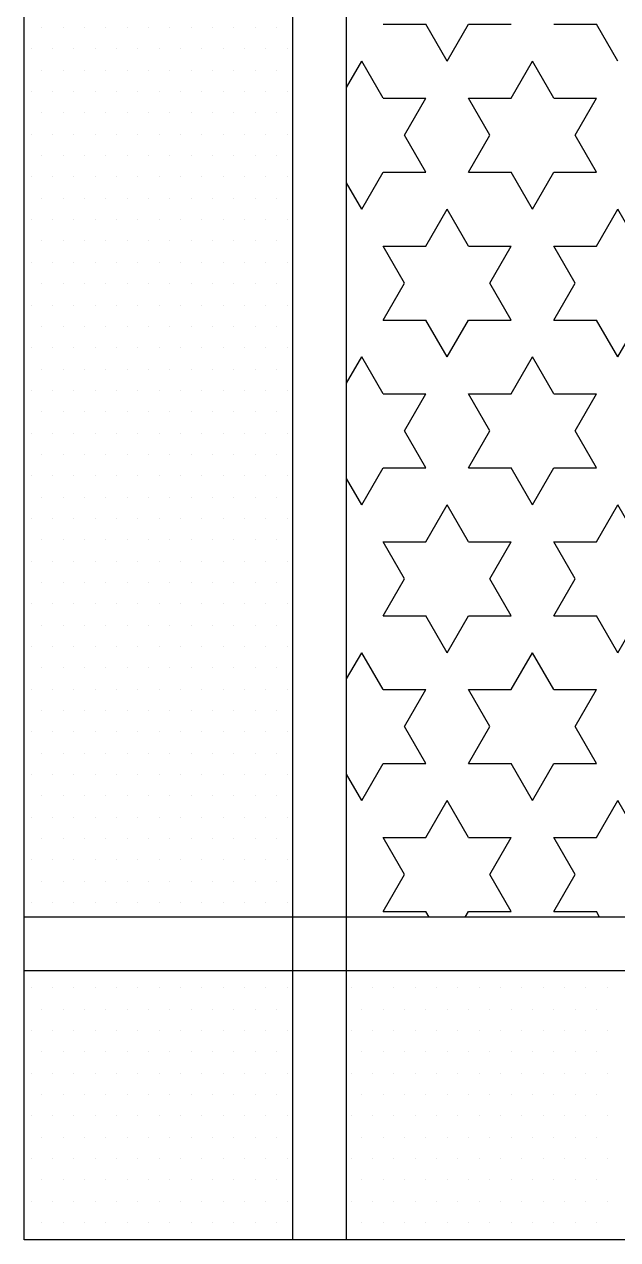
# Model space of a CAD drawing. Extents: x -42728 to 99010, y -18674 to 47645.
# Drawn here: x -36088.8 to -35867.9, y 16603.2 to 17055.3 of the extents above; entities that cross this region are included whole.
import ezdxf

# ---------------------------------------------------------------- set-up
doc = ezdxf.new("R2010")
doc.units = 0
doc.header["$LTSCALE"] = 100
doc.header["$MEASUREMENT"] = 0
doc.layers.get('0').update_dxf_attribs({"linetype": 'CONTINUOUS'})
doc.layers.add('家具', color=223, linetype='CONTINUOUS')

# ---------------------------------------------------------------- blocks, each defined once
blk = doc.blocks.new('A$C30322C3C')
at = {"layer": '家具', "color": 3}
for p, q in [((0, 0), (0, 888.82)), ((100, 0), (100, 888.82)), ((120, 0), (120, 888.82)), ((157.4, 438.31), (165.34, 452.06)), ((6.59, 450.84), (6.59, 450.84)), ((14.53, 450.84), (14.53, 450.84)), ((22.46, 450.84), (22.46, 450.84)), ((30.4, 450.84), (30.4, 450.84)), ((38.34, 450.84), (38.34, 450.84)), ((46.28, 450.84), (46.28, 450.84)), ((54.21, 450.84), (54.21, 450.84)), ((62.15, 450.84), (62.15, 450.84)), ((70.09, 450.84), (70.09, 450.84)), ((78.03, 450.84), (78.03, 450.84)), ((85.96, 450.84), (85.96, 450.84)), ((93.9, 450.84), (93.9, 450.84)), ((133.59, 452.05), (149.46, 452.05)), ((157.4, 438.31), (149.46, 452.05)), ((165.34, 452.05), (181.21, 452.05)), ((197.09, 452.05), (212.96, 452.05)), ((220.9, 438.31), (212.96, 452.05)), ((2.62, 442.9), (2.62, 442.9)), ((10.56, 442.9), (10.56, 442.9)), ((18.5, 442.9), (18.5, 442.9)), ((26.43, 442.9), (26.43, 442.9)), ((34.37, 442.9), (34.37, 442.9)), ((42.31, 442.9), (42.31, 442.9)), ((50.25, 442.9), (50.25, 442.9)), ((58.18, 442.9), (58.18, 442.9)), ((66.12, 442.9), (66.12, 442.9)), ((74.06, 442.9), (74.06, 442.9)), ((82, 442.9), (82, 442.9)), ((89.93, 442.9), (89.93, 442.9)), ((97.87, 442.9), (97.87, 442.9)), ((6.59, 434.97), (6.59, 434.97)), ((14.53, 434.97), (14.53, 434.97)), ((22.46, 434.97), (22.46, 434.97)), ((30.4, 434.97), (30.4, 434.97)), ((38.34, 434.97), (38.34, 434.97)), ((46.28, 434.97), (46.28, 434.97)), ((54.21, 434.97), (54.21, 434.97)), ((62.15, 434.97), (62.15, 434.97)), ((70.09, 434.97), (70.09, 434.97)), ((78.03, 434.97), (78.03, 434.97)), ((85.96, 434.97), (85.96, 434.97)), ((93.9, 434.97), (93.9, 434.97)), ((120, 428.52), (125.65, 438.31)), ((133.58, 424.56), (125.65, 438.31)), ((181.21, 424.56), (189.15, 438.31)), ((197.08, 424.56), (189.15, 438.31)), ((2.62, 427.03), (2.62, 427.03)), ((10.56, 427.03), (10.56, 427.03)), ((18.5, 427.03), (18.5, 427.03)), ((26.43, 427.03), (26.43, 427.03)), ((34.37, 427.03), (34.37, 427.03)), ((42.31, 427.03), (42.31, 427.03)), ((50.25, 427.03), (50.25, 427.03)), ((58.18, 427.03), (58.18, 427.03)), ((66.12, 427.03), (66.12, 427.03)), ((74.06, 427.03), (74.06, 427.03)), ((82, 427.03), (82, 427.03)), ((89.93, 427.03), (89.93, 427.03)), ((97.87, 427.03), (97.87, 427.03)), ((133.59, 424.56), (149.46, 424.56)), ((141.53, 410.81), (149.46, 424.56)), ((173.27, 410.81), (165.33, 424.56)), ((165.34, 424.56), (181.21, 424.56)), ((197.09, 424.56), (212.96, 424.56)), ((205.03, 410.81), (212.96, 424.56)), ((6.59, 419.09), (6.59, 419.09)), ((14.53, 419.09), (14.53, 419.09)), ((22.46, 419.09), (22.46, 419.09)), ((30.4, 419.09), (30.4, 419.09)), ((38.34, 419.09), (38.34, 419.09)), ((46.28, 419.09), (46.28, 419.09)), ((54.21, 419.09), (54.21, 419.09)), ((62.15, 419.09), (62.15, 419.09)), ((70.09, 419.09), (70.09, 419.09)), ((78.03, 419.09), (78.03, 419.09)), ((85.96, 419.09), (85.96, 419.09)), ((93.9, 419.09), (93.9, 419.09)), ((2.62, 411.15), (2.62, 411.15)), ((10.56, 411.15), (10.56, 411.15)), ((18.5, 411.15), (18.5, 411.15)), ((26.43, 411.15), (26.43, 411.15)), ((34.37, 411.15), (34.37, 411.15)), ((42.31, 411.15), (42.31, 411.15)), ((50.25, 411.15), (50.25, 411.15)), ((58.18, 411.15), (58.18, 411.15)), ((66.12, 411.15), (66.12, 411.15)), ((74.06, 411.15), (74.06, 411.15)), ((82, 411.15), (82, 411.15)), ((89.93, 411.15), (89.93, 411.15)), ((97.87, 411.15), (97.87, 411.15)), ((149.46, 397.06), (141.52, 410.81)), ((165.34, 397.06), (173.28, 410.81)), ((212.96, 397.06), (205.02, 410.81)), ((6.59, 403.22), (6.59, 403.22)), ((14.53, 403.22), (14.53, 403.22)), ((22.46, 403.22), (22.46, 403.22)), ((30.4, 403.22), (30.4, 403.22)), ((38.34, 403.22), (38.34, 403.22)), ((46.28, 403.22), (46.28, 403.22)), ((54.21, 403.22), (54.21, 403.22)), ((62.15, 403.22), (62.15, 403.22)), ((70.09, 403.22), (70.09, 403.22)), ((78.03, 403.22), (78.03, 403.22)), ((85.96, 403.22), (85.96, 403.22)), ((93.9, 403.22), (93.9, 403.22)), ((2.62, 395.28), (2.62, 395.28)), ((10.56, 395.28), (10.56, 395.28)), ((18.5, 395.28), (18.5, 395.28)), ((26.43, 395.28), (26.43, 395.28)), ((34.37, 395.28), (34.37, 395.28)), ((42.31, 395.28), (42.31, 395.28)), ((50.25, 395.28), (50.25, 395.28)), ((58.18, 395.28), (58.18, 395.28)), ((66.12, 395.28), (66.12, 395.28)), ((74.06, 395.28), (74.06, 395.28)), ((82, 395.28), (82, 395.28)), ((89.93, 395.28), (89.93, 395.28)), ((97.87, 395.28), (97.87, 395.28)), ((125.65, 383.32), (133.59, 397.06)), ((133.59, 397.06), (149.46, 397.06)), ((165.34, 397.06), (181.21, 397.06)), ((189.15, 383.31), (181.21, 397.06)), ((189.15, 383.32), (197.09, 397.06)), ((197.09, 397.06), (212.96, 397.06)), ((125.65, 383.31), (120, 393.09)), ((6.59, 387.34), (6.59, 387.34)), ((14.53, 387.34), (14.53, 387.34)), ((22.46, 387.34), (22.46, 387.34)), ((30.4, 387.34), (30.4, 387.34)), ((38.34, 387.34), (38.34, 387.34)), ((46.28, 387.34), (46.28, 387.34)), ((54.21, 387.34), (54.21, 387.34)), ((62.15, 387.34), (62.15, 387.34)), ((70.09, 387.34), (70.09, 387.34)), ((78.03, 387.34), (78.03, 387.34)), ((85.96, 387.34), (85.96, 387.34)), ((93.9, 387.34), (93.9, 387.34)), ((149.46, 369.57), (157.4, 383.32)), ((165.33, 369.56), (157.4, 383.31)), ((212.96, 369.57), (220.9, 383.32)), ((228.83, 369.56), (220.9, 383.31)), ((2.62, 379.4), (2.62, 379.4)), ((10.56, 379.4), (10.56, 379.4)), ((18.5, 379.4), (18.5, 379.4)), ((26.43, 379.4), (26.43, 379.4)), ((34.37, 379.4), (34.37, 379.4)), ((42.31, 379.4), (42.31, 379.4)), ((50.25, 379.4), (50.25, 379.4)), ((58.18, 379.4), (58.18, 379.4)), ((66.12, 379.4), (66.12, 379.4)), ((74.06, 379.4), (74.06, 379.4)), ((82, 379.4), (82, 379.4)), ((89.93, 379.4), (89.93, 379.4)), ((97.87, 379.4), (97.87, 379.4)), ((6.59, 371.47), (6.59, 371.47)), ((14.53, 371.47), (14.53, 371.47)), ((22.46, 371.47), (22.46, 371.47)), ((30.4, 371.47), (30.4, 371.47)), ((38.34, 371.47), (38.34, 371.47)), ((46.28, 371.47), (46.28, 371.47)), ((54.21, 371.47), (54.21, 371.47)), ((62.15, 371.47), (62.15, 371.47)), ((70.09, 371.47), (70.09, 371.47)), ((78.03, 371.47), (78.03, 371.47)), ((85.96, 371.47), (85.96, 371.47)), ((93.9, 371.47), (93.9, 371.47)), ((141.52, 355.82), (133.58, 369.56)), ((133.59, 369.56), (149.46, 369.56)), ((165.34, 369.56), (181.21, 369.56)), ((173.28, 355.82), (181.21, 369.57)), ((205.02, 355.82), (197.08, 369.56)), ((197.09, 369.56), (212.96, 369.56)), ((2.62, 363.53), (2.62, 363.53)), ((10.56, 363.53), (10.56, 363.53)), ((18.5, 363.53), (18.5, 363.53)), ((26.43, 363.53), (26.43, 363.53)), ((34.37, 363.53), (34.37, 363.53)), ((42.31, 363.53), (42.31, 363.53)), ((50.25, 363.53), (50.25, 363.53)), ((58.18, 363.53), (58.18, 363.53)), ((66.12, 363.53), (66.12, 363.53)), ((74.06, 363.53), (74.06, 363.53)), ((82, 363.53), (82, 363.53)), ((89.93, 363.53), (89.93, 363.53)), ((97.87, 363.53), (97.87, 363.53)), ((6.59, 355.59), (6.59, 355.59)), ((14.53, 355.59), (14.53, 355.59)), ((22.46, 355.59), (22.46, 355.59)), ((30.4, 355.59), (30.4, 355.59)), ((38.34, 355.59), (38.34, 355.59)), ((46.28, 355.59), (46.28, 355.59)), ((54.21, 355.59), (54.21, 355.59)), ((62.15, 355.59), (62.15, 355.59)), ((70.09, 355.59), (70.09, 355.59)), ((78.03, 355.59), (78.03, 355.59)), ((85.96, 355.59), (85.96, 355.59)), ((93.9, 355.59), (93.9, 355.59)), ((133.59, 342.07), (141.53, 355.82)), ((181.21, 342.07), (173.27, 355.82)), ((197.09, 342.07), (205.03, 355.82)), ((2.62, 347.65), (2.62, 347.65)), ((10.56, 347.65), (10.56, 347.65)), ((18.5, 347.65), (18.5, 347.65)), ((26.43, 347.65), (26.43, 347.65)), ((34.37, 347.65), (34.37, 347.65)), ((42.31, 347.65), (42.31, 347.65)), ((50.25, 347.65), (50.25, 347.65)), ((58.18, 347.65), (58.18, 347.65)), ((66.12, 347.65), (66.12, 347.65)), ((74.06, 347.65), (74.06, 347.65)), ((82, 347.65), (82, 347.65)), ((89.93, 347.65), (89.93, 347.65)), ((97.87, 347.65), (97.87, 347.65)), ((6.59, 339.72), (6.59, 339.72)), ((14.53, 339.72), (14.53, 339.72)), ((22.46, 339.72), (22.46, 339.72)), ((30.4, 339.72), (30.4, 339.72)), ((38.34, 339.72), (38.34, 339.72)), ((46.28, 339.72), (46.28, 339.72)), ((54.21, 339.72), (54.21, 339.72)), ((62.15, 339.72), (62.15, 339.72)), ((70.09, 339.72), (70.09, 339.72)), ((78.03, 339.72), (78.03, 339.72)), ((85.96, 339.72), (85.96, 339.72)), ((93.9, 339.72), (93.9, 339.72)), ((133.59, 342.07), (149.46, 342.07)), ((157.4, 328.32), (149.46, 342.07)), ((157.4, 328.32), (165.34, 342.07)), ((165.34, 342.07), (181.21, 342.07)), ((197.09, 342.07), (212.96, 342.07)), ((220.9, 328.32), (212.96, 342.07)), ((220.9, 328.32), (228.84, 342.07)), ((2.62, 331.78), (2.62, 331.78)), ((10.56, 331.78), (10.56, 331.78)), ((18.5, 331.78), (18.5, 331.78)), ((26.43, 331.78), (26.43, 331.78)), ((34.37, 331.78), (34.37, 331.78)), ((42.31, 331.78), (42.31, 331.78)), ((50.25, 331.78), (50.25, 331.78)), ((58.18, 331.78), (58.18, 331.78)), ((66.12, 331.78), (66.12, 331.78)), ((74.06, 331.78), (74.06, 331.78)), ((82, 331.78), (82, 331.78)), ((89.93, 331.78), (89.93, 331.78)), ((97.87, 331.78), (97.87, 331.78)), ((120, 318.54), (125.65, 328.32)), ((133.58, 314.57), (125.65, 328.32)), ((181.21, 314.58), (189.15, 328.32)), ((197.08, 314.57), (189.15, 328.32)), ((6.59, 323.84), (6.59, 323.84)), ((14.53, 323.84), (14.53, 323.84)), ((22.46, 323.84), (22.46, 323.84)), ((30.4, 323.84), (30.4, 323.84)), ((38.34, 323.84), (38.34, 323.84)), ((46.28, 323.84), (46.28, 323.84)), ((54.21, 323.84), (54.21, 323.84)), ((62.15, 323.84), (62.15, 323.84)), ((70.09, 323.84), (70.09, 323.84)), ((78.03, 323.84), (78.03, 323.84)), ((85.96, 323.84), (85.96, 323.84)), ((93.9, 323.84), (93.9, 323.84)), ((2.62, 315.9), (2.62, 315.9)), ((10.56, 315.9), (10.56, 315.9)), ((18.5, 315.9), (18.5, 315.9)), ((26.43, 315.9), (26.43, 315.9)), ((34.37, 315.9), (34.37, 315.9)), ((42.31, 315.9), (42.31, 315.9)), ((50.25, 315.9), (50.25, 315.9)), ((58.18, 315.9), (58.18, 315.9)), ((66.12, 315.9), (66.12, 315.9)), ((74.06, 315.9), (74.06, 315.9)), ((82, 315.9), (82, 315.9)), ((89.93, 315.9), (89.93, 315.9)), ((97.87, 315.9), (97.87, 315.9)), ((133.59, 314.57), (149.46, 314.57)), ((141.53, 300.83), (149.46, 314.58)), ((173.27, 300.82), (165.33, 314.57)), ((165.34, 314.57), (181.21, 314.57)), ((197.09, 314.57), (212.96, 314.57)), ((205.03, 300.83), (212.96, 314.58)), ((6.59, 307.97), (6.59, 307.97)), ((14.53, 307.97), (14.53, 307.97)), ((22.46, 307.97), (22.46, 307.97)), ((30.4, 307.97), (30.4, 307.97)), ((38.34, 307.97), (38.34, 307.97)), ((46.28, 307.97), (46.28, 307.97)), ((54.21, 307.97), (54.21, 307.97)), ((62.15, 307.97), (62.15, 307.97)), ((70.09, 307.97), (70.09, 307.97)), ((78.03, 307.97), (78.03, 307.97)), ((85.96, 307.97), (85.96, 307.97)), ((93.9, 307.97), (93.9, 307.97)), ((2.62, 300.03), (2.62, 300.03)), ((10.56, 300.03), (10.56, 300.03)), ((18.5, 300.03), (18.5, 300.03)), ((26.43, 300.03), (26.43, 300.03)), ((34.37, 300.03), (34.37, 300.03)), ((42.31, 300.03), (42.31, 300.03)), ((50.25, 300.03), (50.25, 300.03)), ((58.18, 300.03), (58.18, 300.03)), ((66.12, 300.03), (66.12, 300.03)), ((74.06, 300.03), (74.06, 300.03)), ((82, 300.03), (82, 300.03)), ((89.93, 300.03), (89.93, 300.03)), ((97.87, 300.03), (97.87, 300.03)), ((149.46, 287.08), (141.52, 300.82)), ((165.34, 287.08), (173.28, 300.83)), ((212.96, 287.08), (205.02, 300.82)), ((6.59, 292.09), (6.59, 292.09)), ((14.53, 292.09), (14.53, 292.09)), ((22.46, 292.09), (22.46, 292.09)), ((30.4, 292.09), (30.4, 292.09)), ((38.34, 292.09), (38.34, 292.09)), ((46.28, 292.09), (46.28, 292.09)), ((54.21, 292.09), (54.21, 292.09)), ((62.15, 292.09), (62.15, 292.09)), ((70.09, 292.09), (70.09, 292.09)), ((78.03, 292.09), (78.03, 292.09)), ((85.96, 292.09), (85.96, 292.09)), ((93.9, 292.09), (93.9, 292.09)), ((125.65, 273.33), (133.59, 287.08)), ((133.59, 287.07), (149.46, 287.07)), ((165.34, 287.07), (181.21, 287.07)), ((189.15, 273.33), (181.21, 287.08)), ((189.15, 273.33), (197.09, 287.08)), ((197.09, 287.07), (212.96, 287.07)), ((2.62, 284.15), (2.62, 284.15)), ((10.56, 284.15), (10.56, 284.15)), ((18.5, 284.15), (18.5, 284.15)), ((26.43, 284.15), (26.43, 284.15)), ((34.37, 284.15), (34.37, 284.15)), ((42.31, 284.15), (42.31, 284.15)), ((50.25, 284.15), (50.25, 284.15)), ((58.18, 284.15), (58.18, 284.15)), ((66.12, 284.15), (66.12, 284.15)), ((74.06, 284.15), (74.06, 284.15)), ((82, 284.15), (82, 284.15)), ((89.93, 284.15), (89.93, 284.15)), ((97.87, 284.15), (97.87, 284.15)), ((125.65, 273.33), (120, 283.11)), ((6.59, 276.22), (6.59, 276.22)), ((14.53, 276.22), (14.53, 276.22)), ((22.46, 276.22), (22.46, 276.22)), ((30.4, 276.22), (30.4, 276.22)), ((38.34, 276.22), (38.34, 276.22)), ((46.28, 276.22), (46.28, 276.22)), ((54.21, 276.22), (54.21, 276.22)), ((62.15, 276.22), (62.15, 276.22)), ((70.09, 276.22), (70.09, 276.22)), ((78.03, 276.22), (78.03, 276.22)), ((85.96, 276.22), (85.96, 276.22)), ((93.9, 276.22), (93.9, 276.22)), ((149.46, 259.58), (157.4, 273.33)), ((165.33, 259.58), (157.4, 273.33)), ((212.96, 259.58), (220.9, 273.33)), ((228.83, 259.58), (220.9, 273.33)), ((2.62, 268.28), (2.62, 268.28)), ((10.56, 268.28), (10.56, 268.28)), ((18.5, 268.28), (18.5, 268.28)), ((26.43, 268.28), (26.43, 268.28)), ((34.37, 268.28), (34.37, 268.28)), ((42.31, 268.28), (42.31, 268.28)), ((50.25, 268.28), (50.25, 268.28)), ((58.18, 268.28), (58.18, 268.28)), ((66.12, 268.28), (66.12, 268.28)), ((74.06, 268.28), (74.06, 268.28)), ((82, 268.28), (82, 268.28)), ((89.93, 268.28), (89.93, 268.28)), ((97.87, 268.28), (97.87, 268.28)), ((6.59, 260.34), (6.59, 260.34)), ((14.53, 260.34), (14.53, 260.34)), ((22.46, 260.34), (22.46, 260.34)), ((30.4, 260.34), (30.4, 260.34)), ((38.34, 260.34), (38.34, 260.34)), ((46.28, 260.34), (46.28, 260.34)), ((54.21, 260.34), (54.21, 260.34)), ((62.15, 260.34), (62.15, 260.34)), ((70.09, 260.34), (70.09, 260.34)), ((78.03, 260.34), (78.03, 260.34)), ((85.96, 260.34), (85.96, 260.34)), ((93.9, 260.34), (93.9, 260.34)), ((141.52, 245.83), (133.58, 259.58)), ((133.59, 259.58), (149.46, 259.58)), ((165.34, 259.58), (181.21, 259.58)), ((173.28, 245.84), (181.21, 259.58)), ((205.02, 245.83), (197.08, 259.58)), ((197.09, 259.58), (212.96, 259.58)), ((2.62, 252.4), (2.62, 252.4)), ((10.56, 252.4), (10.56, 252.4)), ((18.5, 252.4), (18.5, 252.4)), ((26.43, 252.4), (26.43, 252.4)), ((34.37, 252.4), (34.37, 252.4)), ((42.31, 252.4), (42.31, 252.4)), ((50.25, 252.4), (50.25, 252.4)), ((58.18, 252.4), (58.18, 252.4)), ((66.12, 252.4), (66.12, 252.4)), ((74.06, 252.4), (74.06, 252.4)), ((82, 252.4), (82, 252.4)), ((89.93, 252.4), (89.93, 252.4)), ((97.87, 252.4), (97.87, 252.4)), ((6.59, 244.47), (6.59, 244.47)), ((14.53, 244.47), (14.53, 244.47)), ((22.46, 244.47), (22.46, 244.47)), ((30.4, 244.47), (30.4, 244.47)), ((38.34, 244.47), (38.34, 244.47)), ((46.28, 244.47), (46.28, 244.47)), ((54.21, 244.47), (54.21, 244.47)), ((62.15, 244.47), (62.15, 244.47)), ((70.09, 244.47), (70.09, 244.47)), ((78.03, 244.47), (78.03, 244.47)), ((85.96, 244.47), (85.96, 244.47)), ((93.9, 244.47), (93.9, 244.47)), ((133.59, 232.09), (141.53, 245.84)), ((181.21, 232.08), (173.27, 245.83)), ((197.09, 232.09), (205.03, 245.84)), ((2.62, 236.53), (2.62, 236.53)), ((10.56, 236.53), (10.56, 236.53)), ((18.5, 236.53), (18.5, 236.53)), ((26.43, 236.53), (26.43, 236.53)), ((34.37, 236.53), (34.37, 236.53)), ((42.31, 236.53), (42.31, 236.53)), ((50.25, 236.53), (50.25, 236.53)), ((58.18, 236.53), (58.18, 236.53)), ((66.12, 236.53), (66.12, 236.53)), ((74.06, 236.53), (74.06, 236.53)), ((82, 236.53), (82, 236.53)), ((89.93, 236.53), (89.93, 236.53)), ((97.87, 236.53), (97.87, 236.53)), ((133.59, 232.08), (149.46, 232.08)), ((157.4, 218.34), (149.46, 232.08)), ((157.4, 218.34), (165.34, 232.09)), ((165.34, 232.08), (181.21, 232.08)), ((197.09, 232.08), (212.96, 232.08)), ((220.9, 218.34), (212.96, 232.08)), ((220.9, 218.34), (228.84, 232.09)), ((6.59, 228.59), (6.59, 228.59)), ((14.53, 228.59), (14.53, 228.59)), ((22.46, 228.59), (22.46, 228.59)), ((30.4, 228.59), (30.4, 228.59)), ((38.34, 228.59), (38.34, 228.59)), ((46.28, 228.59), (46.28, 228.59)), ((54.21, 228.59), (54.21, 228.59)), ((62.15, 228.59), (62.15, 228.59)), ((70.09, 228.59), (70.09, 228.59)), ((78.03, 228.59), (78.03, 228.59)), ((85.96, 228.59), (85.96, 228.59)), ((93.9, 228.59), (93.9, 228.59)), ((2.62, 220.65), (2.62, 220.65)), ((10.56, 220.65), (10.56, 220.65)), ((18.5, 220.65), (18.5, 220.65)), ((26.43, 220.65), (26.43, 220.65)), ((34.37, 220.65), (34.37, 220.65)), ((42.31, 220.65), (42.31, 220.65)), ((50.25, 220.65), (50.25, 220.65)), ((58.18, 220.65), (58.18, 220.65)), ((66.12, 220.65), (66.12, 220.65)), ((74.06, 220.65), (74.06, 220.65)), ((82, 220.65), (82, 220.65)), ((89.93, 220.65), (89.93, 220.65)), ((97.87, 220.65), (97.87, 220.65)), ((120, 208.55), (125.65, 218.34)), ((133.58, 204.59), (125.65, 218.34)), ((181.21, 204.59), (189.15, 218.34)), ((197.08, 204.59), (189.15, 218.34)), ((6.59, 212.72), (6.59, 212.72)), ((14.53, 212.72), (14.53, 212.72)), ((22.46, 212.72), (22.46, 212.72)), ((30.4, 212.72), (30.4, 212.72)), ((38.34, 212.72), (38.34, 212.72)), ((46.28, 212.72), (46.28, 212.72)), ((54.21, 212.72), (54.21, 212.72)), ((62.15, 212.72), (62.15, 212.72)), ((70.09, 212.72), (70.09, 212.72)), ((78.03, 212.72), (78.03, 212.72)), ((85.96, 212.72), (85.96, 212.72)), ((93.9, 212.72), (93.9, 212.72)), ((2.62, 204.78), (2.62, 204.78)), ((10.56, 204.78), (10.56, 204.78)), ((18.5, 204.78), (18.5, 204.78)), ((26.43, 204.78), (26.43, 204.78)), ((34.37, 204.78), (34.37, 204.78)), ((42.31, 204.78), (42.31, 204.78)), ((50.25, 204.78), (50.25, 204.78)), ((58.18, 204.78), (58.18, 204.78)), ((66.12, 204.78), (66.12, 204.78)), ((74.06, 204.78), (74.06, 204.78)), ((82, 204.78), (82, 204.78)), ((89.93, 204.78), (89.93, 204.78)), ((97.87, 204.78), (97.87, 204.78)), ((133.59, 204.59), (149.46, 204.59)), ((141.53, 190.84), (149.46, 204.59)), ((173.27, 190.84), (165.33, 204.59)), ((165.34, 204.59), (181.21, 204.59)), ((197.09, 204.59), (212.96, 204.59)), ((205.03, 190.84), (212.96, 204.59)), ((6.59, 196.84), (6.59, 196.84)), ((14.53, 196.84), (14.53, 196.84)), ((22.46, 196.84), (22.46, 196.84)), ((30.4, 196.84), (30.4, 196.84)), ((38.34, 196.84), (38.34, 196.84)), ((46.28, 196.84), (46.28, 196.84)), ((54.21, 196.84), (54.21, 196.84)), ((62.15, 196.84), (62.15, 196.84)), ((70.09, 196.84), (70.09, 196.84)), ((78.03, 196.84), (78.03, 196.84)), ((85.96, 196.84), (85.96, 196.84)), ((93.9, 196.84), (93.9, 196.84)), ((149.46, 177.09), (141.52, 190.84)), ((165.34, 177.09), (173.28, 190.84)), ((212.96, 177.09), (205.02, 190.84)), ((2.62, 188.9), (2.62, 188.9)), ((10.56, 188.9), (10.56, 188.9)), ((18.5, 188.9), (18.5, 188.9)), ((26.43, 188.9), (26.43, 188.9)), ((34.37, 188.9), (34.37, 188.9)), ((42.31, 188.9), (42.31, 188.9)), ((50.25, 188.9), (50.25, 188.9)), ((58.18, 188.9), (58.18, 188.9)), ((66.12, 188.9), (66.12, 188.9)), ((74.06, 188.9), (74.06, 188.9)), ((82, 188.9), (82, 188.9)), ((89.93, 188.9), (89.93, 188.9)), ((97.87, 188.9), (97.87, 188.9)), ((6.59, 180.97), (6.59, 180.97)), ((14.53, 180.97), (14.53, 180.97)), ((22.46, 180.97), (22.46, 180.97)), ((30.4, 180.97), (30.4, 180.97)), ((38.34, 180.97), (38.34, 180.97)), ((46.28, 180.97), (46.28, 180.97)), ((54.21, 180.97), (54.21, 180.97)), ((62.15, 180.97), (62.15, 180.97)), ((70.09, 180.97), (70.09, 180.97)), ((78.03, 180.97), (78.03, 180.97)), ((85.96, 180.97), (85.96, 180.97)), ((93.9, 180.97), (93.9, 180.97)), ((125.65, 163.35), (133.59, 177.09)), ((133.59, 177.09), (149.46, 177.09)), ((165.34, 177.09), (181.21, 177.09)), ((189.15, 163.34), (181.21, 177.09)), ((189.15, 163.35), (197.09, 177.09)), ((197.09, 177.09), (212.96, 177.09)), ((2.62, 173.03), (2.62, 173.03)), ((10.56, 173.03), (10.56, 173.03)), ((18.5, 173.03), (18.5, 173.03)), ((26.43, 173.03), (26.43, 173.03)), ((34.37, 173.03), (34.37, 173.03)), ((42.31, 173.03), (42.31, 173.03)), ((50.25, 173.03), (50.25, 173.03)), ((58.18, 173.03), (58.18, 173.03)), ((66.12, 173.03), (66.12, 173.03)), ((74.06, 173.03), (74.06, 173.03)), ((82, 173.03), (82, 173.03)), ((89.93, 173.03), (89.93, 173.03)), ((97.87, 173.03), (97.87, 173.03)), ((125.65, 163.34), (120, 173.12)), ((6.59, 165.09), (6.59, 165.09)), ((14.53, 165.09), (14.53, 165.09)), ((22.46, 165.09), (22.46, 165.09)), ((30.4, 165.09), (30.4, 165.09)), ((38.34, 165.09), (38.34, 165.09)), ((46.28, 165.09), (46.28, 165.09)), ((54.21, 165.09), (54.21, 165.09)), ((62.15, 165.09), (62.15, 165.09)), ((70.09, 165.09), (70.09, 165.09)), ((78.03, 165.09), (78.03, 165.09)), ((85.96, 165.09), (85.96, 165.09)), ((93.9, 165.09), (93.9, 165.09)), ((149.46, 149.6), (157.4, 163.35)), ((165.33, 149.59), (157.4, 163.34)), ((212.96, 149.6), (220.9, 163.35)), ((228.83, 149.59), (220.9, 163.34)), ((2.62, 157.15), (2.62, 157.15)), ((10.56, 157.15), (10.56, 157.15)), ((18.5, 157.15), (18.5, 157.15)), ((26.43, 157.15), (26.43, 157.15)), ((34.37, 157.15), (34.37, 157.15)), ((42.31, 157.15), (42.31, 157.15)), ((50.25, 157.15), (50.25, 157.15)), ((58.18, 157.15), (58.18, 157.15)), ((66.12, 157.15), (66.12, 157.15)), ((74.06, 157.15), (74.06, 157.15)), ((82, 157.15), (82, 157.15)), ((89.93, 157.15), (89.93, 157.15)), ((97.87, 157.15), (97.87, 157.15)), ((6.59, 149.22), (6.59, 149.22)), ((14.53, 149.22), (14.53, 149.22)), ((22.46, 149.22), (22.46, 149.22)), ((30.4, 149.22), (30.4, 149.22)), ((38.34, 149.22), (38.34, 149.22)), ((46.28, 149.22), (46.28, 149.22)), ((54.21, 149.22), (54.21, 149.22)), ((62.15, 149.22), (62.15, 149.22)), ((70.09, 149.22), (70.09, 149.22)), ((78.03, 149.22), (78.03, 149.22)), ((85.96, 149.22), (85.96, 149.22)), ((93.9, 149.22), (93.9, 149.22)), ((141.52, 135.85), (133.58, 149.59)), ((133.59, 149.59), (149.46, 149.59)), ((165.34, 149.59), (181.21, 149.59)), ((173.28, 135.85), (181.21, 149.6)), ((205.02, 135.85), (197.08, 149.59)), ((197.09, 149.59), (212.96, 149.59)), ((2.62, 141.28), (2.62, 141.28)), ((10.56, 141.28), (10.56, 141.28)), ((18.5, 141.28), (18.5, 141.28)), ((26.43, 141.28), (26.43, 141.28)), ((34.37, 141.28), (34.37, 141.28)), ((42.31, 141.28), (42.31, 141.28)), ((50.25, 141.28), (50.25, 141.28)), ((58.18, 141.28), (58.18, 141.28)), ((66.12, 141.28), (66.12, 141.28)), ((74.06, 141.28), (74.06, 141.28)), ((82, 141.28), (82, 141.28)), ((89.93, 141.28), (89.93, 141.28)), ((97.87, 141.28), (97.87, 141.28)), ((133.59, 122.1), (141.53, 135.85)), ((181.21, 122.1), (173.27, 135.85)), ((197.09, 122.1), (205.03, 135.85)), ((6.59, 133.34), (6.59, 133.34)), ((14.53, 133.34), (14.53, 133.34)), ((22.46, 133.34), (22.46, 133.34)), ((30.4, 133.34), (30.4, 133.34)), ((38.34, 133.34), (38.34, 133.34)), ((46.28, 133.34), (46.28, 133.34)), ((54.21, 133.34), (54.21, 133.34)), ((62.15, 133.34), (62.15, 133.34)), ((70.09, 133.34), (70.09, 133.34)), ((78.03, 133.34), (78.03, 133.34)), ((85.96, 133.34), (85.96, 133.34)), ((93.9, 133.34), (93.9, 133.34)), ((2.62, 125.4), (2.62, 125.4)), ((10.56, 125.4), (10.56, 125.4)), ((18.5, 125.4), (18.5, 125.4)), ((26.43, 125.4), (26.43, 125.4)), ((34.37, 125.4), (34.37, 125.4)), ((42.31, 125.4), (42.31, 125.4)), ((50.25, 125.4), (50.25, 125.4)), ((58.18, 125.4), (58.18, 125.4)), ((66.12, 125.4), (66.12, 125.4)), ((74.06, 125.4), (74.06, 125.4)), ((82, 125.4), (82, 125.4)), ((89.93, 125.4), (89.93, 125.4)), ((97.87, 125.4), (97.87, 125.4)), ((133.59, 122.1), (149.46, 122.1)), ((150.67, 120), (149.46, 122.1)), ((164.12, 120), (165.34, 122.1)), ((165.34, 122.1), (181.21, 122.1)), ((197.09, 122.1), (212.96, 122.1)), ((214.17, 120), (212.96, 122.1)), ((470.87, 120), (0, 120)), ((470.87, 100), (0, 100)), ((2.62, 93.65), (2.62, 93.65)), ((10.56, 93.65), (10.56, 93.65)), ((18.5, 93.65), (18.5, 93.65)), ((26.43, 93.65), (26.43, 93.65)), ((34.37, 93.65), (34.37, 93.65)), ((42.31, 93.65), (42.31, 93.65)), ((50.25, 93.65), (50.25, 93.65)), ((58.18, 93.65), (58.18, 93.65)), ((66.12, 93.65), (66.12, 93.65)), ((74.06, 93.65), (74.06, 93.65)), ((82, 93.65), (82, 93.65)), ((89.93, 93.65), (89.93, 93.65)), ((97.87, 93.65), (97.87, 93.65)), ((121.68, 93.65), (121.68, 93.65)), ((129.62, 93.65), (129.62, 93.65)), ((137.56, 93.65), (137.56, 93.65)), ((145.5, 93.65), (145.5, 93.65)), ((153.43, 93.65), (153.43, 93.65)), ((161.37, 93.65), (161.37, 93.65)), ((169.31, 93.65), (169.31, 93.65)), ((177.25, 93.65), (177.25, 93.65)), ((185.18, 93.65), (185.18, 93.65)), ((193.12, 93.65), (193.12, 93.65)), ((201.06, 93.65), (201.06, 93.65)), ((209, 93.65), (209, 93.65)), ((216.93, 93.65), (216.93, 93.65)), ((6.59, 85.72), (6.59, 85.72)), ((14.53, 85.72), (14.53, 85.72)), ((22.46, 85.72), (22.46, 85.72)), ((30.4, 85.72), (30.4, 85.72)), ((38.34, 85.72), (38.34, 85.72)), ((46.28, 85.72), (46.28, 85.72)), ((54.21, 85.72), (54.21, 85.72)), ((62.15, 85.72), (62.15, 85.72)), ((70.09, 85.72), (70.09, 85.72)), ((78.03, 85.72), (78.03, 85.72)), ((85.96, 85.72), (85.96, 85.72)), ((93.9, 85.72), (93.9, 85.72)), ((125.65, 85.72), (125.65, 85.72)), ((133.59, 85.72), (133.59, 85.72)), ((141.53, 85.72), (141.53, 85.72)), ((149.46, 85.72), (149.46, 85.72)), ((157.4, 85.72), (157.4, 85.72)), ((165.34, 85.72), (165.34, 85.72)), ((173.28, 85.72), (173.28, 85.72)), ((181.21, 85.72), (181.21, 85.72)), ((189.15, 85.72), (189.15, 85.72)), ((197.09, 85.72), (197.09, 85.72)), ((205.03, 85.72), (205.03, 85.72)), ((212.96, 85.72), (212.96, 85.72)), ((2.62, 77.78), (2.62, 77.78)), ((10.56, 77.78), (10.56, 77.78)), ((18.5, 77.78), (18.5, 77.78)), ((26.43, 77.78), (26.43, 77.78)), ((34.37, 77.78), (34.37, 77.78)), ((42.31, 77.78), (42.31, 77.78)), ((50.25, 77.78), (50.25, 77.78)), ((58.18, 77.78), (58.18, 77.78)), ((66.12, 77.78), (66.12, 77.78)), ((74.06, 77.78), (74.06, 77.78)), ((82, 77.78), (82, 77.78)), ((89.93, 77.78), (89.93, 77.78)), ((97.87, 77.78), (97.87, 77.78)), ((121.68, 77.78), (121.68, 77.78)), ((129.62, 77.78), (129.62, 77.78)), ((137.56, 77.78), (137.56, 77.78)), ((145.5, 77.78), (145.5, 77.78)), ((153.43, 77.78), (153.43, 77.78)), ((161.37, 77.78), (161.37, 77.78)), ((169.31, 77.78), (169.31, 77.78)), ((177.25, 77.78), (177.25, 77.78)), ((185.18, 77.78), (185.18, 77.78)), ((193.12, 77.78), (193.12, 77.78)), ((201.06, 77.78), (201.06, 77.78)), ((209, 77.78), (209, 77.78)), ((216.93, 77.78), (216.93, 77.78)), ((6.59, 69.84), (6.59, 69.84)), ((14.53, 69.84), (14.53, 69.84)), ((22.46, 69.84), (22.46, 69.84)), ((30.4, 69.84), (30.4, 69.84)), ((38.34, 69.84), (38.34, 69.84)), ((46.28, 69.84), (46.28, 69.84)), ((54.21, 69.84), (54.21, 69.84)), ((62.15, 69.84), (62.15, 69.84)), ((70.09, 69.84), (70.09, 69.84)), ((78.03, 69.84), (78.03, 69.84)), ((85.96, 69.84), (85.96, 69.84)), ((93.9, 69.84), (93.9, 69.84)), ((125.65, 69.84), (125.65, 69.84)), ((133.59, 69.84), (133.59, 69.84)), ((141.53, 69.84), (141.53, 69.84)), ((149.46, 69.84), (149.46, 69.84)), ((157.4, 69.84), (157.4, 69.84)), ((165.34, 69.84), (165.34, 69.84)), ((173.28, 69.84), (173.28, 69.84)), ((181.21, 69.84), (181.21, 69.84)), ((189.15, 69.84), (189.15, 69.84)), ((197.09, 69.84), (197.09, 69.84)), ((205.03, 69.84), (205.03, 69.84)), ((212.96, 69.84), (212.96, 69.84)), ((2.62, 61.9), (2.62, 61.9)), ((10.56, 61.9), (10.56, 61.9)), ((18.5, 61.9), (18.5, 61.9)), ((26.43, 61.9), (26.43, 61.9)), ((34.37, 61.9), (34.37, 61.9)), ((42.31, 61.9), (42.31, 61.9)), ((50.25, 61.9), (50.25, 61.9)), ((58.18, 61.9), (58.18, 61.9)), ((66.12, 61.9), (66.12, 61.9)), ((74.06, 61.9), (74.06, 61.9)), ((82, 61.9), (82, 61.9)), ((89.93, 61.9), (89.93, 61.9)), ((97.87, 61.9), (97.87, 61.9)), ((121.68, 61.9), (121.68, 61.9)), ((129.62, 61.9), (129.62, 61.9)), ((137.56, 61.9), (137.56, 61.9)), ((145.5, 61.9), (145.5, 61.9)), ((153.43, 61.9), (153.43, 61.9)), ((161.37, 61.9), (161.37, 61.9)), ((169.31, 61.9), (169.31, 61.9)), ((177.25, 61.9), (177.25, 61.9)), ((185.18, 61.9), (185.18, 61.9)), ((193.12, 61.9), (193.12, 61.9)), ((201.06, 61.9), (201.06, 61.9)), ((209, 61.9), (209, 61.9)), ((216.93, 61.9), (216.93, 61.9)), ((6.59, 53.97), (6.59, 53.97)), ((14.53, 53.97), (14.53, 53.97)), ((22.46, 53.97), (22.46, 53.97)), ((30.4, 53.97), (30.4, 53.97)), ((38.34, 53.97), (38.34, 53.97)), ((46.28, 53.97), (46.28, 53.97)), ((54.21, 53.97), (54.21, 53.97)), ((62.15, 53.97), (62.15, 53.97)), ((70.09, 53.97), (70.09, 53.97)), ((78.03, 53.97), (78.03, 53.97)), ((85.96, 53.97), (85.96, 53.97)), ((93.9, 53.97), (93.9, 53.97)), ((125.65, 53.97), (125.65, 53.97)), ((133.59, 53.97), (133.59, 53.97)), ((141.53, 53.97), (141.53, 53.97)), ((149.46, 53.97), (149.46, 53.97)), ((157.4, 53.97), (157.4, 53.97)), ((165.34, 53.97), (165.34, 53.97)), ((173.28, 53.97), (173.28, 53.97)), ((181.21, 53.97), (181.21, 53.97)), ((189.15, 53.97), (189.15, 53.97)), ((197.09, 53.97), (197.09, 53.97)), ((205.03, 53.97), (205.03, 53.97)), ((212.96, 53.97), (212.96, 53.97)), ((2.62, 46.03), (2.62, 46.03)), ((10.56, 46.03), (10.56, 46.03)), ((18.5, 46.03), (18.5, 46.03)), ((26.43, 46.03), (26.43, 46.03)), ((34.37, 46.03), (34.37, 46.03)), ((42.31, 46.03), (42.31, 46.03)), ((50.25, 46.03), (50.25, 46.03)), ((58.18, 46.03), (58.18, 46.03)), ((66.12, 46.03), (66.12, 46.03)), ((74.06, 46.03), (74.06, 46.03)), ((82, 46.03), (82, 46.03)), ((89.93, 46.03), (89.93, 46.03)), ((97.87, 46.03), (97.87, 46.03)), ((121.68, 46.03), (121.68, 46.03)), ((129.62, 46.03), (129.62, 46.03)), ((137.56, 46.03), (137.56, 46.03)), ((145.5, 46.03), (145.5, 46.03)), ((153.43, 46.03), (153.43, 46.03)), ((161.37, 46.03), (161.37, 46.03)), ((169.31, 46.03), (169.31, 46.03)), ((177.25, 46.03), (177.25, 46.03)), ((185.18, 46.03), (185.18, 46.03)), ((193.12, 46.03), (193.12, 46.03)), ((201.06, 46.03), (201.06, 46.03)), ((209, 46.03), (209, 46.03)), ((216.93, 46.03), (216.93, 46.03)), ((6.59, 38.09), (6.59, 38.09)), ((14.53, 38.09), (14.53, 38.09)), ((22.46, 38.09), (22.46, 38.09)), ((30.4, 38.09), (30.4, 38.09)), ((38.34, 38.09), (38.34, 38.09)), ((46.28, 38.09), (46.28, 38.09)), ((54.21, 38.09), (54.21, 38.09)), ((62.15, 38.09), (62.15, 38.09)), ((70.09, 38.09), (70.09, 38.09)), ((78.03, 38.09), (78.03, 38.09)), ((85.96, 38.09), (85.96, 38.09)), ((93.9, 38.09), (93.9, 38.09)), ((125.65, 38.09), (125.65, 38.09)), ((133.59, 38.09), (133.59, 38.09)), ((141.53, 38.09), (141.53, 38.09)), ((149.46, 38.09), (149.46, 38.09)), ((157.4, 38.09), (157.4, 38.09)), ((165.34, 38.09), (165.34, 38.09)), ((173.28, 38.09), (173.28, 38.09)), ((181.21, 38.09), (181.21, 38.09)), ((189.15, 38.09), (189.15, 38.09)), ((197.09, 38.09), (197.09, 38.09)), ((205.03, 38.09), (205.03, 38.09)), ((212.96, 38.09), (212.96, 38.09)), ((2.62, 30.15), (2.62, 30.15)), ((10.56, 30.15), (10.56, 30.15)), ((18.5, 30.15), (18.5, 30.15)), ((26.43, 30.15), (26.43, 30.15)), ((34.37, 30.15), (34.37, 30.15)), ((42.31, 30.15), (42.31, 30.15)), ((50.25, 30.15), (50.25, 30.15)), ((58.18, 30.15), (58.18, 30.15)), ((66.12, 30.15), (66.12, 30.15)), ((74.06, 30.15), (74.06, 30.15)), ((82, 30.15), (82, 30.15)), ((89.93, 30.15), (89.93, 30.15)), ((97.87, 30.15), (97.87, 30.15)), ((121.68, 30.15), (121.68, 30.15)), ((129.62, 30.15), (129.62, 30.15)), ((137.56, 30.15), (137.56, 30.15)), ((145.5, 30.15), (145.5, 30.15)), ((153.43, 30.15), (153.43, 30.15)), ((161.37, 30.15), (161.37, 30.15)), ((169.31, 30.15), (169.31, 30.15)), ((177.25, 30.15), (177.25, 30.15)), ((185.18, 30.15), (185.18, 30.15)), ((193.12, 30.15), (193.12, 30.15)), ((201.06, 30.15), (201.06, 30.15)), ((209, 30.15), (209, 30.15)), ((216.93, 30.15), (216.93, 30.15)), ((6.59, 22.22), (6.59, 22.22)), ((14.53, 22.22), (14.53, 22.22)), ((22.46, 22.22), (22.46, 22.22)), ((30.4, 22.22), (30.4, 22.22)), ((38.34, 22.22), (38.34, 22.22)), ((46.28, 22.22), (46.28, 22.22)), ((54.21, 22.22), (54.21, 22.22)), ((62.15, 22.22), (62.15, 22.22)), ((70.09, 22.22), (70.09, 22.22)), ((78.03, 22.22), (78.03, 22.22)), ((85.96, 22.22), (85.96, 22.22)), ((93.9, 22.22), (93.9, 22.22)), ((125.65, 22.22), (125.65, 22.22)), ((133.59, 22.22), (133.59, 22.22)), ((141.53, 22.22), (141.53, 22.22)), ((149.46, 22.22), (149.46, 22.22)), ((157.4, 22.22), (157.4, 22.22)), ((165.34, 22.22), (165.34, 22.22)), ((173.28, 22.22), (173.28, 22.22)), ((181.21, 22.22), (181.21, 22.22)), ((189.15, 22.22), (189.15, 22.22)), ((197.09, 22.22), (197.09, 22.22)), ((205.03, 22.22), (205.03, 22.22)), ((212.96, 22.22), (212.96, 22.22)), ((2.62, 14.28), (2.62, 14.28)), ((10.56, 14.28), (10.56, 14.28)), ((18.5, 14.28), (18.5, 14.28)), ((26.43, 14.28), (26.43, 14.28)), ((34.37, 14.28), (34.37, 14.28)), ((42.31, 14.28), (42.31, 14.28)), ((50.25, 14.28), (50.25, 14.28)), ((58.18, 14.28), (58.18, 14.28)), ((66.12, 14.28), (66.12, 14.28)), ((74.06, 14.28), (74.06, 14.28)), ((82, 14.28), (82, 14.28)), ((89.93, 14.28), (89.93, 14.28)), ((97.87, 14.28), (97.87, 14.28)), ((121.68, 14.28), (121.68, 14.28)), ((129.62, 14.28), (129.62, 14.28)), ((137.56, 14.28), (137.56, 14.28)), ((145.5, 14.28), (145.5, 14.28)), ((153.43, 14.28), (153.43, 14.28)), ((161.37, 14.28), (161.37, 14.28)), ((169.31, 14.28), (169.31, 14.28)), ((177.25, 14.28), (177.25, 14.28)), ((185.18, 14.28), (185.18, 14.28)), ((193.12, 14.28), (193.12, 14.28)), ((201.06, 14.28), (201.06, 14.28)), ((209, 14.28), (209, 14.28)), ((216.93, 14.28), (216.93, 14.28)), ((6.59, 6.34), (6.59, 6.34)), ((14.53, 6.34), (14.53, 6.34)), ((22.46, 6.34), (22.46, 6.34)), ((30.4, 6.34), (30.4, 6.34)), ((38.34, 6.34), (38.34, 6.34)), ((46.28, 6.34), (46.28, 6.34)), ((54.21, 6.34), (54.21, 6.34)), ((62.15, 6.34), (62.15, 6.34)), ((70.09, 6.34), (70.09, 6.34)), ((78.03, 6.34), (78.03, 6.34)), ((85.96, 6.34), (85.96, 6.34)), ((93.9, 6.34), (93.9, 6.34)), ((125.65, 6.34), (125.65, 6.34)), ((133.59, 6.34), (133.59, 6.34)), ((141.53, 6.34), (141.53, 6.34)), ((149.46, 6.34), (149.46, 6.34)), ((157.4, 6.34), (157.4, 6.34)), ((165.34, 6.34), (165.34, 6.34)), ((173.28, 6.34), (173.28, 6.34)), ((181.21, 6.34), (181.21, 6.34)), ((189.15, 6.34), (189.15, 6.34)), ((197.09, 6.34), (197.09, 6.34)), ((205.03, 6.34), (205.03, 6.34)), ((212.96, 6.34), (212.96, 6.34)), ((470.87, 0), (0, 0))]:
    blk.add_line(p, q, dxfattribs=at)

msp = doc.modelspace()

# ---------------------------------------------------------------- block references
msp.add_blockref('A$C30322C3C', (-36088.83201, 16603.21247))

doc.saveas('drawing.dxf')
